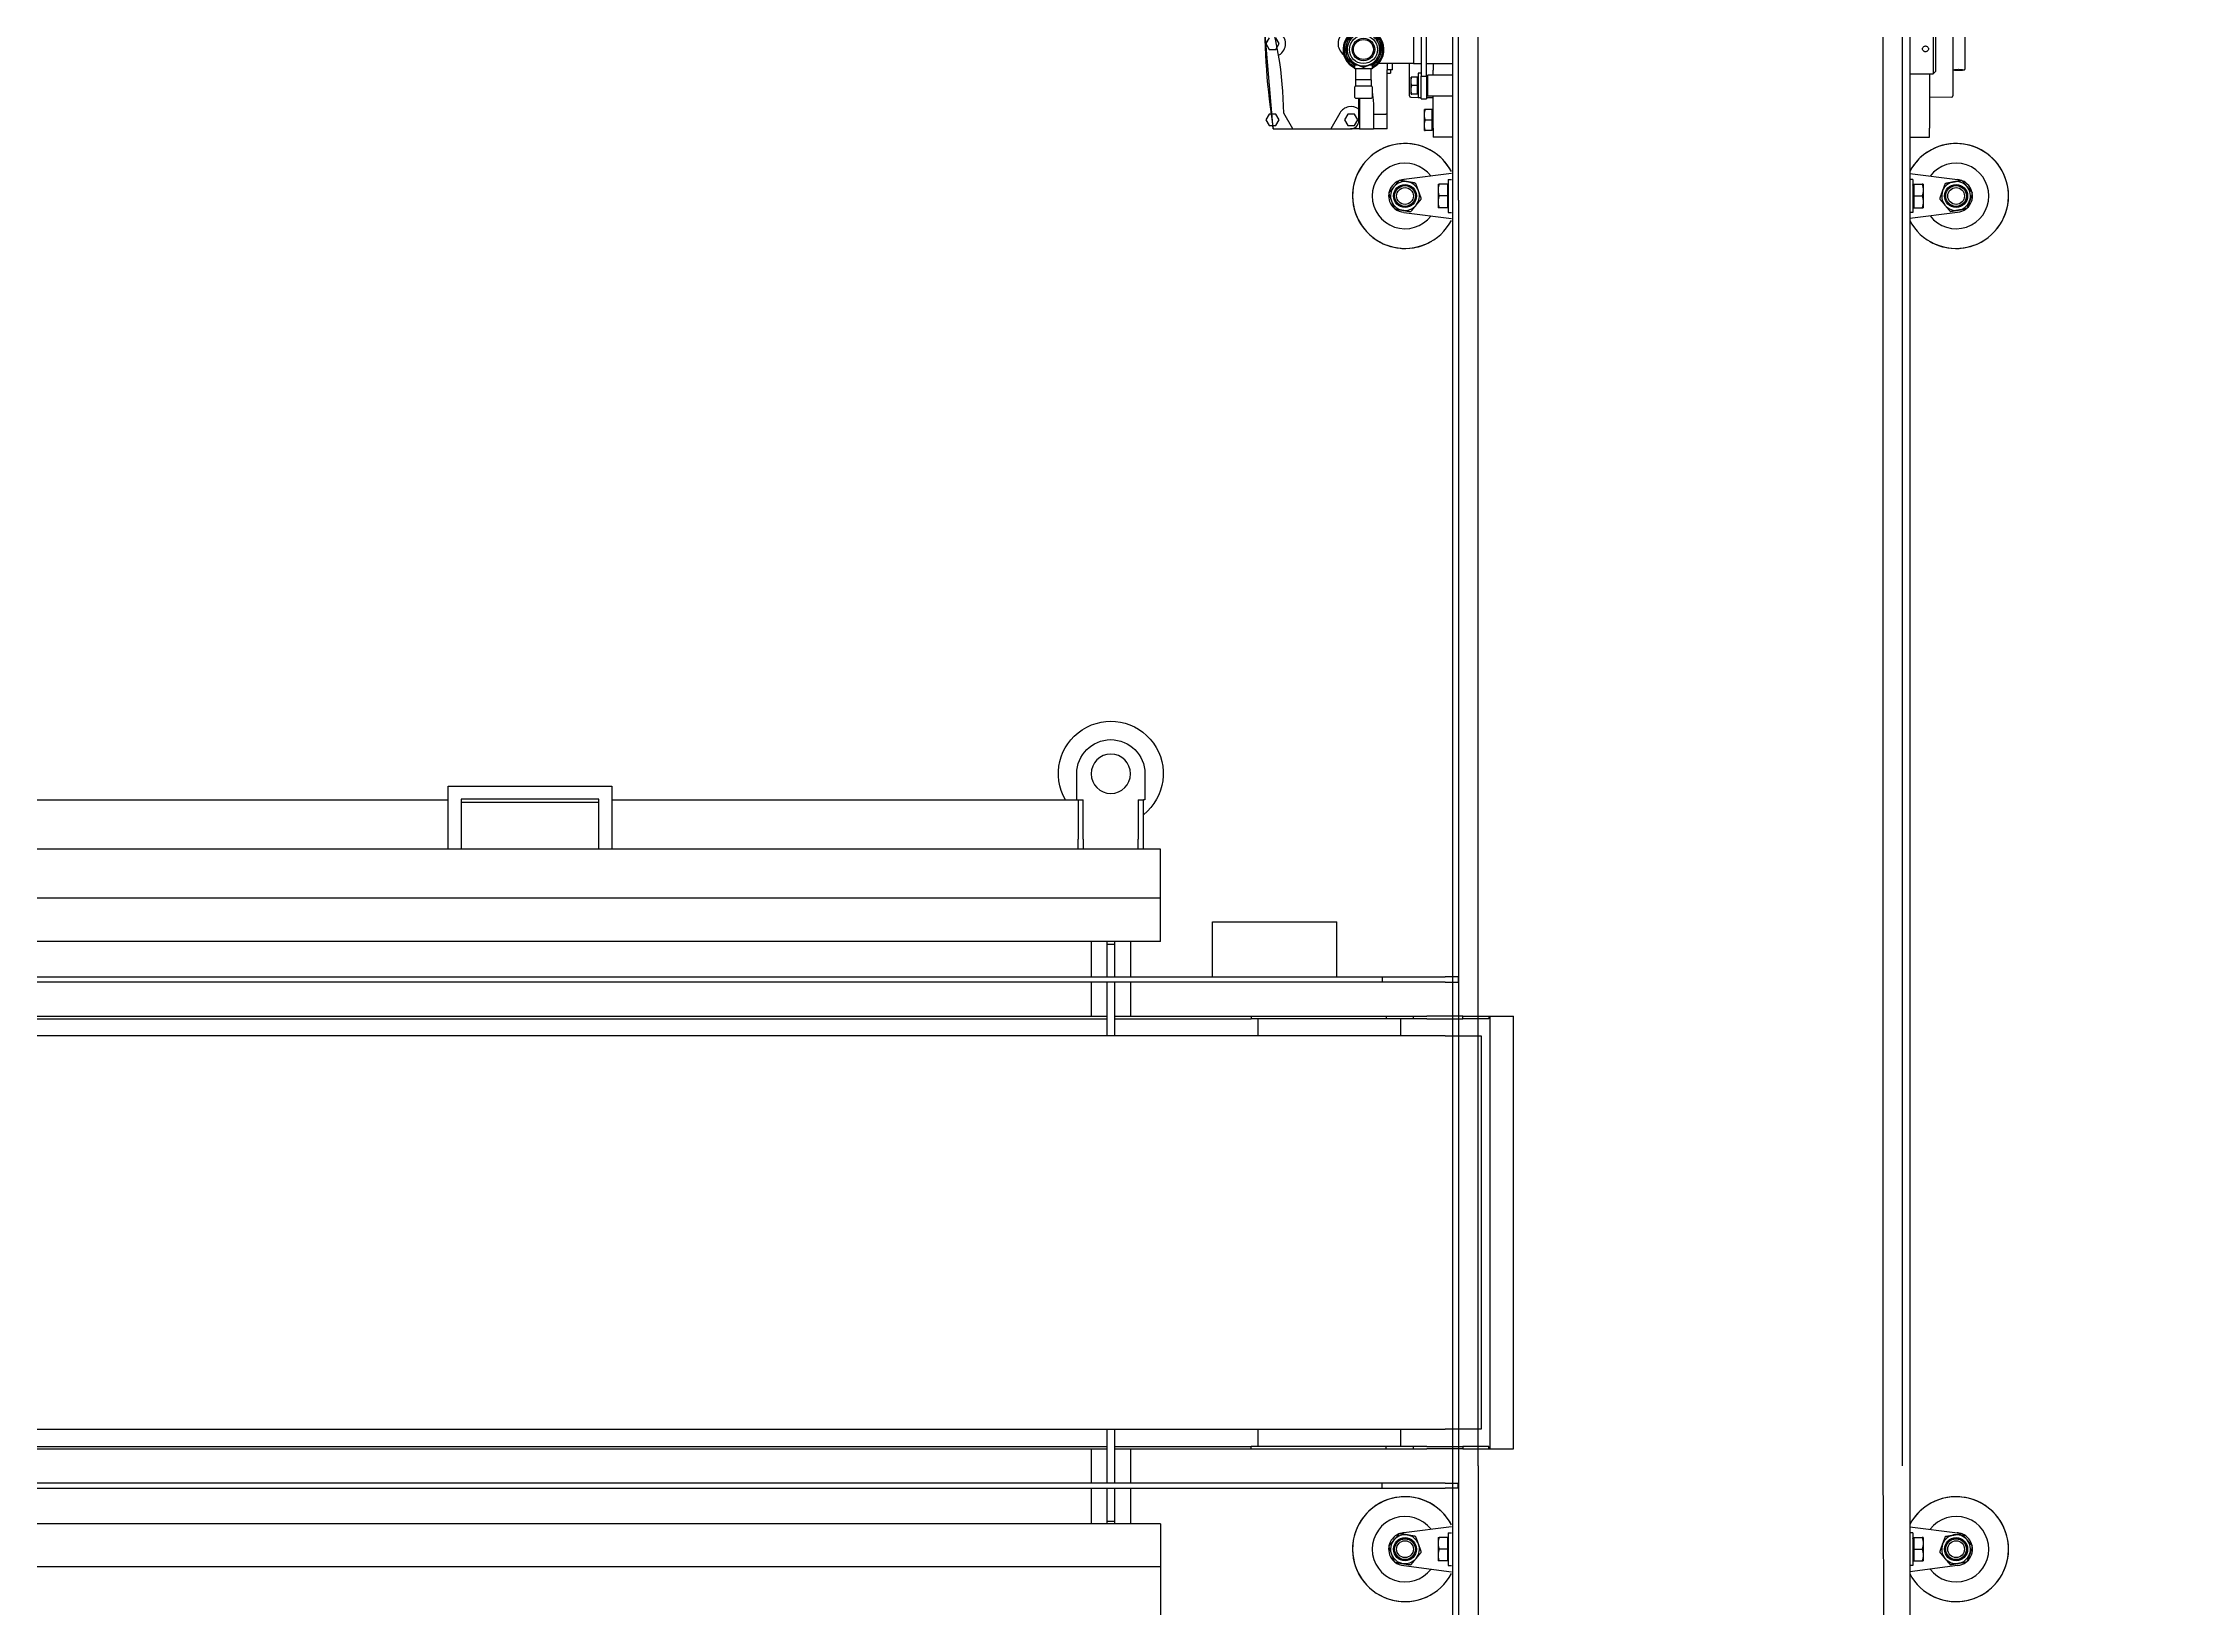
# Model space of a CAD drawing. Header units: inches. Extents: x -955375 to 106222, y -96450 to 64845.
# Drawn here: x 13323 to 14966, y 25274 to 26468 of the extents above; entities that cross this region are included whole.
import ezdxf

# ---------------------------------------------------------------- set-up
doc = ezdxf.new("R2010")
doc.units = ezdxf.units.IN
doc.header["$MEASUREMENT"] = 0
doc.linetypes.add('CONTINUA', pattern=[0])
doc.linetypes.add('SLD-Continua', pattern=[0])
doc.layers.add('ACHUTECH', color=24, linetype='Continuous', lineweight=18)
for name, color, linetype in [('DIBUJO', 2, 'Continuous'), ('SP-EQUIPO_NUEVO', 144, 'SLD-Continua'), ('SP-TRANSPORTADOR_NUEVO', 102, 'SLD-Continua')]:
    doc.layers.add(name, color=color, linetype=linetype)
doc.styles.get("Standard").update_dxf_attribs({"font": 'isocp2.shx'})
doc.dimstyles.new('SUPERPEQUEÑA', dxfattribs={"dimtxt": 0.1, "dimasz": 0.05, "dimexe": 0.1, "dimexo": 0.15, "dimgap": 0.05, "dimtad": 1, "dimzin": 0, "dimdsep": 46, "dimtxsty": 'Standard', "dimblk1": 'CRUZZ', "dimblk2": 'CRUZZ', "dimsah": 1, "dimcen": 0.03, "dimse1": 1, "dimse2": 1, "dimclrd": 109, "dimclre": 4, "dimclrt": 173, "dimadec": 0, "dimazin": 0, "dimtfac": 1, "dimtix": 1, "dimtmove": 1, "dimatfit": 3, "dimldrblk": 'CRUZZ', "dimfxl": 1, "dimtolj": 1, "dimtzin": 0, "dimlwd": -1, "dimarcsym": 0})

# ---------------------------------------------------------------- blocks, each defined once
blk = doc.blocks.new('CRUZ')
at = {"layer": 'DIBUJO', "color": 7, "lineweight": -3}
for p, q in [((-0.2, 0), (0.2, 0)), ((0, 0.2), (0, -0.2))]:
    blk.add_line(p, q, dxfattribs=at)
at = {"layer": 'DIBUJO', "color": 7, "lineweight": -3, "const_width": 0.05}
blk.add_lwpolyline([(0, 0, 1), (0, 0, 1)], format="xyb", close=True, dxfattribs=at)
blk = doc.blocks.new('CRUZZ')
at = {"layer": 'DIBUJO', "color": 3, "xscale": 10, "yscale": 10, "zscale": 10}
blk.add_blockref('CRUZ', (0, 0), dxfattribs=at)
blk = doc.blocks.new('*D185')
at = {"layer": 'ACHUTECH', "color": 7, "ltscale": 500, "transparency": 16777216}
blk.add_line((5118.7, 54499.2), (5118.7, 25409.9), dxfattribs=at)
at = {"layer": 'Defpoints', "color": 0, "linetype": 'CONTINUA', "ltscale": 500, "transparency": 16777216}
for p in [(26169.2, 54499.2), (5118.7, 25409.9), (6592.2, 25409.9)]:
    blk.add_point(p, dxfattribs=at)
at = {"layer": 'ACHUTECH', "color": 7, "linetype": 'CONTINUA', "ltscale": 500, "transparency": 16777216, "xscale": 0.05, "yscale": 0.05, "zscale": 0.05}
for p, rotation in [((5118.7, 54499.2), 90), ((5118.7, 25409.9), 270)]:
    blk.add_blockref('CRUZZ', p, dxfattribs=dict(at, rotation=rotation))
at = {"layer": 'ACHUTECH', "color": 7, "linetype": 'CONTINUA', "lineweight": 13, "ltscale": 500, "transparency": 16777216, "insert": (5118.6, 39954.5), "char_height": 0.15, "attachment_point": 5, "rotation": 90}
blk.add_mtext('\\A1;29089.32', dxfattribs=at)
blk = doc.blocks.new('*D201')
at = {"layer": 'ACHUTECH', "color": 7, "ltscale": 500, "transparency": 16777216}
blk.add_line((4340.1, 59153), (4340.1, 15437.3), dxfattribs=at)
at = {"layer": 'Defpoints', "color": 0, "linetype": 'CONTINUA', "ltscale": 500, "transparency": 16777216}
for p in [(21639.1, 59153.1), (4340.1, 15437.3), (6285.4, 15437.3)]:
    blk.add_point(p, dxfattribs=at)
at = {"layer": 'ACHUTECH', "color": 7, "linetype": 'CONTINUA', "ltscale": 500, "transparency": 16777216, "xscale": 0.05, "yscale": 0.05, "zscale": 0.05}
for p, rotation in [((4340.1, 59153.1), 90), ((4340.1, 15437.3), 270)]:
    blk.add_blockref('CRUZZ', p, dxfattribs=dict(at, rotation=rotation))
at = {"layer": 'ACHUTECH', "color": 7, "linetype": 'CONTINUA', "lineweight": 13, "ltscale": 500, "transparency": 16777216, "insert": (4340, 37295.2), "char_height": 0.15, "attachment_point": 5, "rotation": 90}
blk.add_mtext('\\A1;43715.81', dxfattribs=at)
blk = doc.blocks.new('yt-88')
for p, q in [((117031.2, 26345.5, -75), (117115.4, 26352.5, -75)), ((117038.2, 26351, -75), (117033.8, 26348.5, -75)), ((117042.5, 26348.5, -75), (117038.2, 26351, -75)), ((117096.2, 26351, -75), (117091.8, 26348.5, -75)), ((117100.5, 26348.5, -75), (117096.2, 26351, -75)), ((117031.2, 26345.5, -75), (117031.2, 26330.4, -75)), ((117031.2, 26330.4, -75), (117043.2, 26337.3, -75)), ((117033.8, 26348.5, -75), (117033.8, 26343.4, -75)), ((117033.8, 26343.4, -75), (117038.2, 26340.9, -75)), ((117038.2, 26340.9, -75), (117042.5, 26343.4, -75)), ((117042.5, 26343.4, -75), (117042.5, 26348.5, -75)), ((117091.8, 26348.5, -75), (117091.8, 26343.4, -75)), ((117091.8, 26343.4, -75), (117096.2, 26340.9, -75)), ((117096.2, 26340.9, -75), (117100.5, 26343.4, -75)), ((117031.2, 26330.4, -75), (117031.2, 26301.5, -75)), ((117043.2, 26294.6, -75), (117031.2, 26301.5, -75)), ((117031.2, 26301.5, -75), (117031.2, 26286.5, -75)), ((117031.2, 26279.5, -75), (117031.2, 26286.5, -75)), ((117038.2, 26291, -75), (117033.8, 26288.5, -75)), ((117033.8, 26288.5, -75), (117033.8, 26283.4, -75)), ((117033.8, 26283.4, -75), (117038.2, 26280.9, -75)), ((117042.5, 26288.5, -75), (117038.2, 26291, -75)), ((117038.2, 26280.9, -75), (117042.5, 26283.4, -75)), ((117042.5, 26283.4, -75), (117042.5, 26288.5, -75)), ((117054.6, 26279.5, -75), (117031.2, 26279.5, -75)), ((117031.2, 26279.5, -75), (117031.2, 26269, -75)), ((117048.7, 26269, -75), (117031.2, 26269, -75)), ((117031.2, 26258.5, -75), (117031.2, 26269, -75)), ((117037.7, 26280, -75), (117046.2, 26280, -75)), ((117046.2, 26280, -75), (117054.6, 26280, -75)), ((117054.6, 26282.6, -75), (117054.6, 26270.5, -75)), ((117055.2, 26283.2, -75), (117057.2, 26283.2, -75)), ((117057.2, 26269.9, -75), (117055.2, 26269.9, -75)), ((117057.2, 26283.2, -75), (117063.3, 26283.2, -75)), ((117063.3, 26269.9, -75), (117057.2, 26269.9, -75)), ((117063.9, 26282.6, -75), (117063.9, 26270.5, -75)), ((117063.9, 26282.3, -75), (117068.5, 26282.3, -75)), ((117068.5, 26270.8, -75), (117063.9, 26270.8, -75)), ((117068.5, 26270.8, -75), (117068.5, 26282.3, -75)), ((117068.5, 26282.3, -75), (117076.9, 26282.3, -75)), ((117068.5, 26270.8, -75), (117076.9, 26270.8, -75)), ((117076.9, 26269.9, -75), (117076.9, 26283.2, -75)), ((117076.9, 26283.2, -75), (117079.9, 26283.2, -75)), ((117079.9, 26269.9, -75), (117076.9, 26269.9, -75)), ((117079.9, 26280.5, -75), (117079.9, 26283.2, -75)), ((117079.9, 26283.2, -75), (117081, 26283.2, -75)), ((117079.9, 26269.9, -75), (117079.9, 26272.6, -75)), ((117081, 26269.9, -75), (117079.9, 26269.9, -75)), ((117031.2, 26258.5, -75), (117042.3, 26258.5, -75)), ((117042.3, 26258.5, -75), (117076.2, 26258.5, -75)), ((117073.7, 26258.5, -75), (117073.7, 26256, -75)), ((117076.2, 26256, -75), (117073.7, 26256, -75)), ((117076.2, 26254.5, -75), (117076.2, 26258.5, -75)), ((117081, 26258.5, -75), (117076.2, 26258.5, -75)), ((117076.2, 26254.5, -75), (117081, 26254.5, -75)), ((117081, 26238.5, -75), (117081, 26265.2, -75)), ((115935.4, 26245.8, -75), (115930.7, 26209.5, -75)), ((115965, 26209.5, -75), (115960.3, 26245.8, -75)), ((116967.5, 26245.8, -75), (116962.8, 26209.5, -75)), ((116997.2, 26209.5, -75), (116992.5, 26245.8, -75)), ((117073.6, 26234.8, -75), (117054.8, 26234.8, -75)), ((117054.8, 26232.5, -75), (117054.8, 26234.8, -75)), ((117055.3, 26240.5, -75), (117055.2, 26234.8, -75)), ((117056.3, 26241.5, -75), (117081, 26241.5, -75)), ((117057.7, 26240.3, -75), (117060.9, 26240.3, -75)), ((117057.7, 26235.4, -75), (117057.7, 26239.7, -75)), ((117057.7, 26235.4, -75), (117064.2, 26235.4, -75)), ((117058.4, 26235.4, -75), (117058.4, 26234.8, -75)), ((117060.9, 26240.3, -75), (117067.4, 26240.3, -75)), ((117064.2, 26235.4, -75), (117064.2, 26239.7, -75)), ((117064.2, 26235.4, -75), (117070.7, 26235.4, -75)), ((117067.4, 26240.3, -75), (117070.7, 26240.3, -75)), ((117070, 26235.4, -75), (117070, 26234.8, -75)), ((117070.7, 26235.4, -75), (117070.7, 26239.7, -75)), ((117073.6, 26232.5, -75), (117073.6, 26234.8, -75)), ((117102.4, 26238.5, -75), (117081, 26238.5, -75)), ((117081, 26238.5, -75), (117081, 26232.5, -75)), ((115943.4, 26219.7, -75), (115938.9, 26219.7, -75)), ((115938.9, 26212.5, -75), (115938.9, 26218.9, -75)), ((115952.4, 26219.7, -75), (115943.4, 26219.7, -75)), ((115947.9, 26212.5, -75), (115947.9, 26218.9, -75)), ((115956.9, 26219.7, -75), (115952.4, 26219.7, -75)), ((115956.9, 26212.5, -75), (115956.9, 26218.9, -75)), ((116975.5, 26219.7, -75), (116971, 26219.7, -75)), ((116971, 26212.5, -75), (116971, 26218.9, -75)), ((116984.5, 26219.7, -75), (116975.5, 26219.7, -75)), ((116980, 26212.5, -75), (116980, 26218.9, -75)), ((116989, 26219.7, -75), (116984.5, 26219.7, -75)), ((116989, 26212.5, -75), (116989, 26218.9, -75)), ((117031.6, 26223.5, -75), (117024.9, 26223.5, -75)), ((117024.9, 26208.5, -75), (117024.9, 26223.5, -75)), ((117029.9, 26230.1, -75), (117033.9, 26230.1, -75)), ((117029.9, 26224.1, -75), (117029.9, 26229.4, -75)), ((117029.9, 26224.1, -75), (117037.9, 26224.1, -75)), ((117030.6, 26224.1, -75), (117030.6, 26223.5, -75)), ((117031.6, 26223.5, -75), (117056.2, 26223.5, -75)), ((117033.9, 26230.1, -75), (117041.9, 26230.1, -75)), ((117037.9, 26224.1, -75), (117037.9, 26229.4, -75)), ((117037.9, 26224.1, -75), (117045.9, 26224.1, -75)), ((117041.9, 26230.1, -75), (117045.9, 26230.1, -75)), ((117045.2, 26224.1, -75), (117045.2, 26223.5, -75)), ((117045.9, 26224.1, -75), (117045.9, 26229.4, -75)), ((117054.2, 26232.5, -75), (117071.4, 26232.5, -75)), ((117054.2, 26232.5, -75), (117054.2, 26228.5, -75)), ((117071.4, 26228.5, -75), (117054.2, 26228.5, -75)), ((117055.1, 26228.5, -75), (117055, 26223.5, -75)), ((117057.2, 26228.5, -75), (117056.2, 26227.5, -75)), ((117056.2, 26227.5, -75), (117072.1, 26227.5, -75)), ((117056.2, 26208.5, -75), (117056.2, 26227.5, -75)), ((117071.1, 26228.5, -75), (117072.1, 26227.5, -75)), ((117071.4, 26232.5, -75), (117071.4, 26228.5, -75)), ((117112.5, 26232.5, -75), (117071.4, 26232.5, -75)), ((117071.4, 26228.5, -75), (117112.5, 26228.5, -75)), ((117072.1, 26208.5, -75), (117072.1, 26227.5, -75)), ((117072.1, 26223.5, -75), (117075.9, 26223.5, -75)), ((117081, 26223.5, -75), (117075.9, 26223.5, -75)), ((117081, 26228.5, -75), (117081, 26208.5, -75)), ((115864.8, 26208.5, -75), (117179.9, 26208.5, -75)), ((116976.9, 26204, -75), (115874.8, 26204, -75)), ((115960.4, 26211.9, -75), (115935.4, 26211.9, -75)), ((115935.4, 26211.9, -75), (115935.4, 26209.5, -75)), ((115947.9, 26212.5, -75), (115938.9, 26212.5, -75)), ((115939.6, 26212.5, -75), (115939.6, 26211.9, -75)), ((115956.9, 26212.5, -75), (115947.9, 26212.5, -75)), ((115956.2, 26212.5, -75), (115956.2, 26211.9, -75)), ((115960.4, 26211.9, -75), (115960.4, 26209.5, -75)), ((116992.5, 26211.9, -75), (116967.5, 26211.9, -75)), ((116967.5, 26211.9, -75), (116967.5, 26209.5, -75)), ((116980, 26212.5, -75), (116971, 26212.5, -75)), ((116971.7, 26212.5, -75), (116971.7, 26211.9, -75)), ((116976.9, 26204, -75), (117234.5, 26204, -75)), ((116989, 26212.5, -75), (116980, 26212.5, -75)), ((116988.3, 26212.5, -75), (116988.3, 26211.9, -75)), ((116992.5, 26211.9, -75), (116992.5, 26209.5, -75)), ((116011.6, 26189, -75), (115812.3, 26189, -75)), ((116011.6, 26189, -75), (117234.5, 26189, -75)), ((116013.3, 25880.5, -75), (115811.5, 25879.5, -75)), ((117234.5, 25880.5, -75), (116011.6, 25880.5, -75)), ((117179.9, 25860, -75), (115864.8, 25860, -75)), ((115935.4, 25823.6, -75), (115930.7, 25860, -75)), ((115935.4, 25857.5, -75), (115935.4, 25860, -75)), ((115960.4, 25857.5, -75), (115935.4, 25857.5, -75)), ((115938.9, 25856.9, -75), (115938.9, 25850.5, -75)), ((115947.9, 25856.9, -75), (115938.9, 25856.9, -75)), ((115939.6, 25856.9, -75), (115939.6, 25857.5, -75)), ((115947.9, 25856.9, -75), (115947.9, 25850.5, -75)), ((115956.9, 25856.9, -75), (115947.9, 25856.9, -75)), ((115956.2, 25856.9, -75), (115956.2, 25857.5, -75)), ((115956.9, 25856.9, -75), (115956.9, 25850.5, -75)), ((115965, 25860, -75), (115960.3, 25823.6, -75)), ((115960.4, 25857.5, -75), (115960.4, 25860, -75)), ((116011.6, 25865.5, -75), (116976.9, 25865.5, -75)), ((116967.5, 25823.6, -75), (116962.8, 25860, -75)), ((116967.5, 25857.5, -75), (116967.5, 25860, -75)), ((116992.5, 25857.5, -75), (116967.5, 25857.5, -75)), ((116971, 25856.9, -75), (116971, 25850.5, -75)), ((116980, 25856.9, -75), (116971, 25856.9, -75)), ((116971.7, 25856.9, -75), (116971.7, 25857.5, -75)), ((116976.9, 25865.5, -75), (117234.5, 25865.5, -75)), ((116980, 25856.9, -75), (116980, 25850.5, -75)), ((116989, 25856.9, -75), (116980, 25856.9, -75)), ((116988.3, 25856.9, -75), (116988.3, 25857.5, -75)), ((116989, 25856.9, -75), (116989, 25850.5, -75)), ((116992.5, 25857.5, -75), (116992.5, 25860, -75)), ((116997.2, 25860, -75), (116992.5, 25823.6, -75)), ((117024.9, 25860, -75), (117024.9, 25845, -75)), ((117073.1, 25860, -75), (117073.1, 25842, -75)), ((115943.4, 25849.7, -75), (115938.9, 25849.7, -75)), ((115952.4, 25849.7, -75), (115943.4, 25849.7, -75)), ((115956.9, 25849.7, -75), (115952.4, 25849.7, -75)), ((116975.5, 25849.7, -75), (116971, 25849.7, -75)), ((116984.5, 25849.7, -75), (116975.5, 25849.7, -75)), ((116989, 25849.7, -75), (116984.5, 25849.7, -75)), ((117024.9, 25845, -75), (117031.6, 25845, -75)), ((117073.1, 25845, -75), (117031.6, 25845, -75)), ((117055.3, 25827.9, -75), (117055, 25845, -75)), ((117111.2, 25842, -75), (117073.1, 25842, -75)), ((117075.1, 25840, -75), (117073.1, 25842, -75)), ((117075.1, 25840, -75), (117109.2, 25840, -75)), ((117136, 25827, -75), (117056.3, 25827, -75)), ((117075.9, 25825.8, -75), (117075.9, 25819.8, -75)), ((117076.3, 25825.8, -75), (117075.9, 25825.8, -75)), ((117076.3, 25827, -75), (117076.3, 25825.8, -75)), ((117076.3, 25819.8, -75), (117075.9, 25819.8, -75)), ((117076.3, 25819.8, -75), (117076.3, 25818.1, -75)), ((117115.7, 25817.8, -75), (117076.6, 25817.8, -75))]:
    blk.add_line(p, q)
for centre, radius in [((117091.7, 26276.6, -75), 10.7), ((117091.7, 26276.6, -75), 8.57), ((117091.7, 26276.6, -75), 7.62), ((115947.9, 26244.9, -75), 8.8), ((115947.9, 26244.9, -75), 8), ((115947.9, 26244.9, -75), 7.9), ((115947.9, 26244.9, -75), 6.4), ((116980, 26244.9, -75), 8.8), ((116980, 26244.9, -75), 8), ((116980, 26244.9, -75), 7.9), ((116980, 26244.9, -75), 6.4), ((115947.9, 25824.6, -75), 8.8), ((115947.9, 25824.6, -75), 8), ((115947.9, 25824.6, -75), 7.9), ((115947.9, 25824.6, -75), 6.4), ((116980, 25824.6, -75), 8.8), ((116980, 25824.6, -75), 8), ((116980, 25824.6, -75), 7.9), ((116980, 25824.6, -75), 6.4)]:
    blk.add_circle(centre, radius)
for centre, radius, start, end in [((117115.3, 25807.6, -75), 544.4, 89.304, 98.89), ((117038.9, 26629.7, -75), 292.4, 270.8373, 288.2396), ((117096.2, 26346, -75), 10, 210, 330), ((115947.9, 26244.9, -75), 40, 297.7482, 242.2512), ((115947.9, 26244.9, -75), 40, 297.7482, 210.6635), ((116980, 26244.9, -75), 40, 297.7482, 242.2512), ((116980, 26244.9, -75), 40, 297.7482, 210.6635), ((117037.7, 26286.5, -75), 6.5, 180, 270), ((117038.2, 26286, -75), 10, 323.1301, 60), ((117091.7, 26276.6, -75), 15.6, 205.1318, 154.8682), ((117091.7, 26276.6, -75), 14.8, 206.5549, 153.4451), ((117091.7, 26276.6, -75), 13.7, 208.9013, 151.0987), ((117091.7, 26276.6, -75), 12.4, 112.5, 157.5), ((117091.7, 26276.6, -75), 12.4, 67.5, 112.5), ((117096.2, 26286, -75), 10, 30, 145.1902), ((117091.7, 26276.6, -75), 12.4, 22.5, 67.5), ((115947.9, 26244.9, -75), 25, 307.3402, 232.6598), ((116980, 26244.9, -75), 25, 307.3402, 232.6598), ((117055.2, 26282.6, -75), 0.53, 90, 180), ((117055.2, 26270.5, -75), 0.53, 180, 270), ((117063.3, 26282.6, -75), 0.53, 0, 90), ((117063.3, 26270.5, -75), 0.53, 270, 0), ((117091.7, 26276.6, -75), 12.4, 157.5, 202.5), ((117091.7, 26276.6, -75), 12.4, 202.5, 247.5), ((117091.7, 26276.6, -75), 12.4, 292.5, 337.5), ((115947.9, 26244.9, -75), 12.5, 141.9033, 175.7922), ((115947.9, 26244.9, -75), 11, 110.261, 170.261), ((115947.9, 26244.9, -75), 12.5, 138.6186, 141.9033), ((115947.9, 26244.9, -75), 12.5, 81.9033, 138.6186), ((115947.9, 26244.9, -75), 11, 50.261, 110.261), ((115947.9, 26244.9, -75), 12.5, 78.6186, 81.9033), ((115947.9, 26244.9, -75), 12.5, 21.9033, 78.6186), ((115947.9, 26244.9, -75), 11, 350.261, 50.261), ((116980, 26244.9, -75), 12.5, 141.9033, 175.7922), ((116980, 26244.9, -75), 11, 110.261, 170.261), ((116980, 26244.9, -75), 12.5, 138.6186, 141.9033), ((116980, 26244.9, -75), 12.5, 81.9033, 138.6186), ((116980, 26244.9, -75), 11, 50.261, 110.261), ((116980, 26244.9, -75), 12.5, 78.6186, 81.9033), ((116980, 26244.9, -75), 12.5, 21.9033, 78.6186), ((116980, 26244.9, -75), 11, 350.261, 50.261), ((117091.7, 26276.6, -75), 12.4, 247.5, 292.5), ((115947.9, 26244.9, -75), 12.5, 198.6186, 201.9033), ((115947.9, 26244.9, -75), 11, 170.261, 230.261), ((115947.9, 26244.9, -75), 11, 230.261, 290.261), ((115947.9, 26244.9, -75), 11, 290.261, 350.261), ((115947.9, 26244.9, -75), 12.5, 318.6186, 321.9033), ((115947.9, 26244.9, -75), 12.5, 18.6186, 21.9033), ((115947.9, 26244.9, -75), 12.5, 4.2288, 18.6186), ((116980, 26244.9, -75), 12.5, 198.6186, 201.9033), ((116980, 26244.9, -75), 11, 170.261, 230.261), ((116980, 26244.9, -75), 11, 230.261, 290.261), ((116980, 26244.9, -75), 11, 290.261, 350.261), ((116980, 26244.9, -75), 12.5, 318.6186, 321.9033), ((116980, 26244.9, -75), 12.5, 18.6186, 21.9033), ((116980, 26244.9, -75), 12.5, 4.2288, 18.6186), ((117056.3, 26240.5, -75), 1, 90, 179), ((115947.9, 26244.9, -75), 12.5, 258.6186, 261.9033), ((116980, 26244.9, -75), 12.5, 258.6186, 261.9033), ((115947.9, 26194.9, -75), 19.1, 115.8293, 116.4896), ((115947.9, 26194.9, -75), 19, 63.5098, 64.1701), ((116980, 26194.9, -75), 19.1, 115.8293, 116.4896), ((116980, 26194.9, -75), 19, 63.5098, 64.1701), ((115947.9, 25824.6, -75), 40, 117.7485, 62.2515), ((115947.9, 25824.6, -75), 40, 149.3362, 62.2515), ((115947.9, 25874.6, -75), 19.1, 243.5101, 244.1704), ((115947.9, 25874.6, -75), 19, 295.8296, 296.4899), ((116980, 25824.6, -75), 40, 117.7485, 62.2515), ((116980, 25824.6, -75), 40, 149.3362, 62.2515), ((116980, 25874.6, -75), 19.1, 243.5101, 244.1704), ((116980, 25874.6, -75), 19, 295.8296, 296.4899), ((115947.9, 25824.6, -75), 25, 127.3398, 52.6595), ((116980, 25824.6, -75), 25, 127.3398, 52.6595), ((115947.9, 25824.6, -75), 12.5, 184.2074, 218.0964), ((115947.9, 25824.6, -75), 12.5, 158.0964, 161.3811), ((115947.9, 25824.6, -75), 11, 129.7387, 189.7387), ((115947.9, 25824.6, -75), 11, 69.7387, 129.7387), ((115947.9, 25824.6, -75), 12.5, 98.0964, 101.3811), ((115947.9, 25824.6, -75), 11, 9.7387, 69.7387), ((115947.9, 25824.6, -75), 11, 309.7387, 9.7387), ((115947.9, 25824.6, -75), 12.5, 38.0964, 41.3811), ((115947.9, 25824.6, -75), 12.5, 341.3811, 355.7709), ((116980, 25824.6, -75), 12.5, 184.2074, 218.0964), ((116980, 25824.6, -75), 12.5, 158.0964, 161.3811), ((116980, 25824.6, -75), 11, 129.7387, 189.7387), ((116980, 25824.6, -75), 11, 69.7387, 129.7387), ((116980, 25824.6, -75), 12.5, 98.0964, 101.3811), ((116980, 25824.6, -75), 11, 9.7387, 69.7387), ((116980, 25824.6, -75), 11, 309.7387, 9.7387), ((116980, 25824.6, -75), 12.5, 38.0964, 41.3811), ((116980, 25824.6, -75), 12.5, 341.3811, 355.7709), ((117056.3, 25828, -75), 1, 181, 270), ((115947.9, 25824.6, -75), 11, 189.7387, 249.7387), ((115947.9, 25824.6, -75), 12.5, 218.0964, 221.3811), ((115947.9, 25824.6, -75), 12.5, 221.3811, 278.0964), ((115947.9, 25824.6, -75), 11, 249.7387, 309.7387), ((115947.9, 25824.6, -75), 12.5, 278.0964, 281.3811), ((115947.9, 25824.6, -75), 12.5, 281.3811, 338.0964), ((115947.9, 25824.6, -75), 12.5, 338.0964, 341.3811), ((116980, 25824.6, -75), 11, 189.7387, 249.7387), ((116980, 25824.6, -75), 12.5, 218.0964, 221.3811), ((116980, 25824.6, -75), 12.5, 221.3811, 278.0964), ((116980, 25824.6, -75), 11, 249.7387, 309.7387), ((116980, 25824.6, -75), 12.5, 278.0964, 281.3811), ((116980, 25824.6, -75), 12.5, 281.3811, 338.0964), ((116980, 25824.6, -75), 12.5, 338.0964, 341.3811), ((117076.6, 25818.1, -75), 0.3, 180, 270)]:
    blk.add_arc(centre, radius, start, end)
for points, weights in [([(117082.2, 26286.1, -75), (117081.1, 26283.6, -75), (117080.2, 26281.3, -75)], [1.07162109099, 1.0562990584, 1]), ([(117086.9, 26288, -75), (117084.6, 26287.1, -75), (117082.2, 26286.1, -75)], [1, 1.0562990584, 1.07162109099]), ([(117091.7, 26290, -75), (117089.2, 26289, -75), (117086.9, 26288, -75)], [1.07162109099, 1.0562990584, 1]), ([(117096.4, 26288, -75), (117094.2, 26289, -75), (117091.7, 26290, -75)], [1, 1.0562990584, 1.07162109099]), ([(117101.2, 26286.1, -75), (117098.7, 26287.1, -75), (117096.4, 26288, -75)], [1.07162109099, 1.0562990584, 1]), ([(117042.3, 26258.5, -75), (117042.2, 26263.7, -75), (117042.1, 26269, -75)], [1, 1.0000052878, 1.000008631]), ([(117080.2, 26281.3, -75), (117079.2, 26279, -75), (117078.2, 26276.6, -75)], [1, 1.0562990584, 1.07162109099]), ([(117078.2, 26276.6, -75), (117079.2, 26274.1, -75), (117080.2, 26271.8, -75)], [1.07162109099, 1.0562990584, 1]), ([(117080.2, 26271.8, -75), (117081.1, 26269.5, -75), (117082.2, 26267, -75)], [1, 1.0562990584, 1.07162109099]), ([(117082.2, 26267, -75), (117084.6, 26266, -75), (117086.9, 26265.1, -75)], [1.07162109099, 1.0562990584, 1]), ([(117096.4, 26265.1, -75), (117098.7, 26266, -75), (117101.2, 26267, -75)], [1, 1.0562990584, 1.07162109099]), ([(115938, 26252.6, -75), (115937.5, 26249.5, -75), (115937, 26246.7, -75)], [1, 1.03352881826, 1]), ([(115944.1, 26255.2, -75), (115941.4, 26254.2, -75), (115938.5, 26253.1, -75)], [1, 1.03352881826, 1]), ([(115949.6, 26257.2, -75), (115946.7, 26256.1, -75), (115944.1, 26255.2, -75)], [1, 1.03352881826, 1]), ([(115954.9, 26253.3, -75), (115952.8, 26255.1, -75), (115950.3, 26257.1, -75)], [1, 1.03352881826, 1]), ([(115959.5, 26249.5, -75), (115957, 26251.5, -75), (115954.9, 26253.3, -75)], [1, 1.03352881826, 1]), ([(116970.2, 26252.6, -75), (116969.6, 26249.5, -75), (116969.2, 26246.7, -75)], [1, 1.03352881826, 1]), ([(116976.2, 26255.2, -75), (116973.6, 26254.2, -75), (116970.6, 26253.1, -75)], [1, 1.03352881826, 1]), ([(116981.8, 26257.2, -75), (116978.8, 26256.1, -75), (116976.2, 26255.2, -75)], [1, 1.03352881826, 1]), ([(116987, 26253.3, -75), (116984.9, 26255.1, -75), (116982.5, 26257.1, -75)], [1, 1.03352881826, 1]), ([(116991.6, 26249.5, -75), (116989.2, 26251.5, -75), (116987, 26253.3, -75)], [1, 1.03352881826, 1]), ([(117086.9, 26265.1, -75), (117089.2, 26264.1, -75), (117091.7, 26263.1, -75)], [1, 1.0562990584, 1.07162109099]), ([(117091.7, 26263.1, -75), (117094.2, 26264.1, -75), (117096.4, 26265.1, -75)], [1.07162109099, 1.0562990584, 1]), ([(115937, 26246.7, -75), (115936.6, 26244, -75), (115936, 26240.9, -75)], [1, 1.03352881826, 1]), ([(115936.3, 26240.2, -75), (115938.7, 26238.2, -75), (115940.8, 26236.4, -75)], [1, 1.03352881826, 1]), ([(115940.8, 26236.4, -75), (115943, 26234.6, -75), (115945.4, 26232.6, -75)], [1, 1.03352881826, 1]), ([(115946.1, 26232.5, -75), (115949.1, 26233.6, -75), (115951.7, 26234.5, -75)], [1, 1.03352881826, 1]), ([(115951.7, 26234.5, -75), (115954.3, 26235.5, -75), (115957.2, 26236.6, -75)], [1, 1.03352881826, 1]), ([(115957.7, 26237.1, -75), (115958.2, 26240.3, -75), (115958.7, 26243, -75)], [1, 1.03352881826, 1]), ([(115958.7, 26243, -75), (115959.2, 26245.7, -75), (115959.7, 26248.8, -75)], [1, 1.03352881826, 1]), ([(116969.2, 26246.7, -75), (116968.7, 26244, -75), (116968.1, 26240.9, -75)], [1, 1.03352881826, 1]), ([(116968.4, 26240.2, -75), (116970.8, 26238.2, -75), (116973, 26236.4, -75)], [1, 1.03352881826, 1]), ([(116973, 26236.4, -75), (116975.1, 26234.6, -75), (116977.5, 26232.6, -75)], [1, 1.03352881826, 1]), ([(116978.2, 26232.5, -75), (116981.2, 26233.6, -75), (116983.8, 26234.5, -75)], [1, 1.03352881826, 1]), ([(116983.8, 26234.5, -75), (116986.4, 26235.5, -75), (116989.4, 26236.6, -75)], [1, 1.03352881826, 1]), ([(116989.8, 26237.1, -75), (116990.4, 26240.3, -75), (116990.8, 26243, -75)], [1, 1.03352881826, 1]), ([(116990.8, 26243, -75), (116991.3, 26245.7, -75), (116991.8, 26248.8, -75)], [1, 1.03352881826, 1]), ([(117057.7, 26240.3, -75), (117057.7, 26240.3, -75), (117057.7, 26239.7, -75)], [1, 1.0379548493, 1]), ([(117057.7, 26239.7, -75), (117059.4, 26240.3, -75), (117060.9, 26240.3, -75)], [1, 1.0379548493, 1]), ([(117060.9, 26240.3, -75), (117062.4, 26240.3, -75), (117064.2, 26239.7, -75)], [1, 1.0379548493, 1]), ([(117064.2, 26239.7, -75), (117065.9, 26240.3, -75), (117067.4, 26240.3, -75)], [1, 1.0379548493, 1]), ([(117067.4, 26240.3, -75), (117068.9, 26240.3, -75), (117070.7, 26239.7, -75)], [1, 1.0379548493, 1]), ([(117070.7, 26239.7, -75), (117070.7, 26240.3, -75), (117070.7, 26240.3, -75)], [1, 1.0379548493, 1]), ([(115943.4, 26219.7, -75), (115941.3, 26219.7, -75), (115938.9, 26218.9, -75)], [1, 1.0379548493, 1]), ([(115938.9, 26218.9, -75), (115938.9, 26219.7, -75), (115938.9, 26219.7, -75)], [1, 1.0379548493, 1]), ([(115947.9, 26218.9, -75), (115945.4, 26219.7, -75), (115943.4, 26219.7, -75)], [1, 1.0379548493, 1]), ([(115952.4, 26219.7, -75), (115950.3, 26219.7, -75), (115947.9, 26218.9, -75)], [1, 1.0379548493, 1]), ([(115956.9, 26218.9, -75), (115954.4, 26219.7, -75), (115952.4, 26219.7, -75)], [1, 1.0379548493, 1]), ([(115956.9, 26219.7, -75), (115956.9, 26219.7, -75), (115956.9, 26218.9, -75)], [1, 1.0379548493, 1]), ([(116975.5, 26219.7, -75), (116973.4, 26219.7, -75), (116971, 26218.9, -75)], [1, 1.0379548493, 1]), ([(116971, 26218.9, -75), (116971, 26219.7, -75), (116971, 26219.7, -75)], [1, 1.0379548493, 1]), ([(116980, 26218.9, -75), (116977.6, 26219.7, -75), (116975.5, 26219.7, -75)], [1, 1.0379548493, 1]), ([(116984.5, 26219.7, -75), (116982.4, 26219.7, -75), (116980, 26218.9, -75)], [1, 1.0379548493, 1]), ([(116989, 26218.9, -75), (116986.6, 26219.7, -75), (116984.5, 26219.7, -75)], [1, 1.0379548493, 1]), ([(116989, 26219.7, -75), (116989, 26219.7, -75), (116989, 26218.9, -75)], [1, 1.0379548493, 1]), ([(117029.9, 26230.1, -75), (117029.9, 26230.1, -75), (117029.9, 26229.4, -75)], [1, 1.0379548493, 1]), ([(117029.9, 26229.4, -75), (117032.1, 26230.1, -75), (117033.9, 26230.1, -75)], [1, 1.0379548493, 1]), ([(117033.9, 26230.1, -75), (117035.8, 26230.1, -75), (117037.9, 26229.4, -75)], [1, 1.0379548493, 1]), ([(117037.9, 26229.4, -75), (117040.1, 26230.1, -75), (117041.9, 26230.1, -75)], [1, 1.0379548493, 1]), ([(117041.9, 26230.1, -75), (117043.8, 26230.1, -75), (117045.9, 26229.4, -75)], [1, 1.0379548493, 1]), ([(117045.9, 26229.4, -75), (117045.9, 26230.1, -75), (117045.9, 26230.1, -75)], [1, 1.0379548493, 1]), ([(115943.4, 25849.7, -75), (115941.3, 25849.7, -75), (115938.9, 25850.5, -75)], [1, 1.0379548493, 1]), ([(115938.9, 25850.5, -75), (115938.9, 25849.7, -75), (115938.9, 25849.7, -75)], [1, 1.0379548493, 1]), ([(115947.9, 25850.5, -75), (115945.4, 25849.7, -75), (115943.4, 25849.7, -75)], [1, 1.0379548493, 1]), ([(115952.4, 25849.7, -75), (115950.3, 25849.7, -75), (115947.9, 25850.5, -75)], [1, 1.0379548493, 1]), ([(115956.9, 25850.5, -75), (115954.4, 25849.7, -75), (115952.4, 25849.7, -75)], [1, 1.0379548493, 1]), ([(115956.9, 25849.7, -75), (115956.9, 25849.7, -75), (115956.9, 25850.5, -75)], [1, 1.0379548493, 1]), ([(116975.5, 25849.7, -75), (116973.4, 25849.7, -75), (116971, 25850.5, -75)], [1, 1.0379548493, 1]), ([(116971, 25850.5, -75), (116971, 25849.7, -75), (116971, 25849.7, -75)], [1, 1.0379548493, 1]), ([(116980, 25850.5, -75), (116977.6, 25849.7, -75), (116975.5, 25849.7, -75)], [1, 1.0379548493, 1]), ([(116984.5, 25849.7, -75), (116982.4, 25849.7, -75), (116980, 25850.5, -75)], [1, 1.0379548493, 1]), ([(116989, 25850.5, -75), (116986.6, 25849.7, -75), (116984.5, 25849.7, -75)], [1, 1.0379548493, 1]), ([(116989, 25849.7, -75), (116989, 25849.7, -75), (116989, 25850.5, -75)], [1, 1.0379548493, 1]), ([(115937, 25822.7, -75), (115936.5, 25825.4, -75), (115936, 25828.5, -75)], [1, 1.03352881826, 1]), ([(115936.3, 25829.2, -75), (115938.7, 25831.2, -75), (115940.8, 25833, -75)], [1, 1.03352881826, 1]), ([(115940.8, 25833, -75), (115943, 25834.8, -75), (115945.4, 25836.8, -75)], [1, 1.03352881826, 1]), ([(115946.1, 25836.9, -75), (115949.1, 25835.8, -75), (115951.7, 25834.9, -75)], [1, 1.03352881826, 1]), ([(115951.7, 25834.9, -75), (115954.3, 25833.9, -75), (115957.2, 25832.8, -75)], [1, 1.03352881826, 1]), ([(115957.7, 25832.3, -75), (115958.2, 25829.2, -75), (115958.7, 25826.4, -75)], [1, 1.03352881826, 1]), ([(115958.7, 25826.4, -75), (115959.2, 25823.7, -75), (115959.7, 25820.6, -75)], [1, 1.03352881826, 1]), ([(116969.2, 25822.7, -75), (116968.7, 25825.4, -75), (116968.1, 25828.5, -75)], [1, 1.03352881826, 1]), ([(116968.4, 25829.2, -75), (116970.8, 25831.2, -75), (116973, 25833, -75)], [1, 1.03352881826, 1]), ([(116973, 25833, -75), (116975.1, 25834.8, -75), (116977.5, 25836.8, -75)], [1, 1.03352881826, 1]), ([(116978.2, 25836.9, -75), (116981.2, 25835.8, -75), (116983.8, 25834.9, -75)], [1, 1.03352881826, 1]), ([(116983.8, 25834.9, -75), (116986.4, 25833.9, -75), (116989.4, 25832.8, -75)], [1, 1.03352881826, 1]), ([(116989.8, 25832.3, -75), (116990.4, 25829.2, -75), (116990.8, 25826.4, -75)], [1, 1.03352881826, 1]), ([(116990.8, 25826.4, -75), (116991.3, 25823.7, -75), (116991.8, 25820.6, -75)], [1, 1.03352881826, 1]), ([(115938, 25816.8, -75), (115937.5, 25820, -75), (115937, 25822.7, -75)], [1, 1.03352881826, 1]), ([(115944.1, 25814.2, -75), (115941.4, 25815.2, -75), (115938.5, 25816.3, -75)], [1, 1.03352881826, 1]), ([(115949.6, 25812.2, -75), (115946.7, 25813.3, -75), (115944.1, 25814.2, -75)], [1, 1.03352881826, 1]), ([(115954.9, 25816.1, -75), (115952.8, 25814.3, -75), (115950.3, 25812.3, -75)], [1, 1.03352881826, 1]), ([(115959.5, 25819.9, -75), (115957, 25817.9, -75), (115954.9, 25816.1, -75)], [1, 1.03352881826, 1]), ([(116970.2, 25816.8, -75), (116969.6, 25820, -75), (116969.2, 25822.7, -75)], [1, 1.03352881826, 1]), ([(116976.2, 25814.2, -75), (116973.6, 25815.2, -75), (116970.6, 25816.3, -75)], [1, 1.03352881826, 1]), ([(116981.8, 25812.2, -75), (116978.8, 25813.3, -75), (116976.2, 25814.2, -75)], [1, 1.03352881826, 1]), ([(116987, 25816.1, -75), (116984.9, 25814.3, -75), (116982.5, 25812.3, -75)], [1, 1.03352881826, 1]), ([(116991.6, 25819.9, -75), (116989.2, 25817.9, -75), (116987, 25816.1, -75)], [1, 1.03352881826, 1])]:
    blk.add_rational_spline(points, weights, degree=2)
for points, knots in [([(117058.9, 26269.9, -75), (117057.4, 26269.7, -75), (117055.9, 26269.5, -75), (117053.4, 26269.2, -75), (117052.2, 26269.1, -75), (117050.3, 26269, -75), (117049.5, 26269, -75), (117048.7, 26269, -75)], [3.95526, 3.95526, 3.95526, 3.95526, 4.586592, 4.586592, 5.113242, 5.113242, 5.533621, 5.533621, 5.533621, 5.533621]), ([(117094.4, 25848, -75), (117094.4, 25848.2, -75), (117094.4, 25848.5, -75), (117094.1, 25849.1, -75), (117094, 25849.3, -75), (117093.6, 25849.7, -75), (117093.3, 25849.9, -75), (117092.8, 25850.1, -75), (117092.5, 25850.2, -75), (117091.9, 25850.2, -75), (117091.6, 25850.1, -75), (117091, 25849.9, -75), (117090.8, 25849.7, -75), (117090.4, 25849.3, -75), (117090.2, 25849.1, -75), (117090, 25848.5, -75), (117089.9, 25848.2, -75), (117089.9, 25847.7, -75), (117090, 25847.4, -75), (117090.2, 25846.8, -75), (117090.4, 25846.6, -75), (117090.8, 25846.2, -75), (117091, 25846, -75), (117091.6, 25845.8, -75), (117091.9, 25845.7, -75), (117092.5, 25845.7, -75), (117092.8, 25845.8, -75), (117093.3, 25846, -75), (117093.6, 25846.2, -75), (117094, 25846.6, -75), (117094.1, 25846.8, -75), (117094.4, 25847.4, -75), (117094.4, 25847.7, -75), (117094.4, 25848, -75)], [0, 0, 0, 0, 0.08484, 0.08484, 0.16968, 0.16968, 0.254519, 0.254519, 0.339358, 0.339358, 0.424198, 0.424198, 0.509037, 0.509037, 0.593877, 0.593877, 0.678717, 0.678717, 0.763556, 0.763556, 0.848396, 0.848396, 0.933236, 0.933236, 1.018075, 1.018075, 1.102914, 1.102914, 1.187753, 1.187753, 1.272593, 1.272593, 1.357433, 1.357433, 1.357433, 1.357433]), ([(117076.3, 25825.8, -75), (117076.3, 25825.7, -75), (117076.3, 25825.7, -75), (117076.4, 25825.4, -75), (117076.4, 25825.1, -75), (117076.5, 25824.6, -75), (117076.5, 25824.3, -75), (117076.6, 25823.5, -75), (117076.6, 25823.1, -75), (117076.6, 25822.8, -75)], [1.3583102, 1.3583102, 1.3583102, 1.3583102, 1.4715017, 1.4715017, 1.5846932, 1.5846932, 1.6978867, 1.6978867, 1.8110803, 1.8110803, 1.8110803, 1.8110803]), ([(117076.6, 25822.8, -75), (117076.6, 25822.4, -75), (117076.6, 25822, -75), (117076.5, 25821.2, -75), (117076.5, 25820.9, -75), (117076.4, 25820.4, -75), (117076.4, 25820.1, -75), (117076.3, 25819.8, -75), (117076.3, 25819.8, -75), (117076.3, 25819.8, -75)], [0, 0, 0, 0, 0.1131935, 0.1131935, 0.2263871, 0.2263871, 0.3395786, 0.3395786, 0.4527701, 0.4527701, 0.4527701, 0.4527701])]:
    blk.add_open_spline(points, degree=3, knots=knots)
blk.add_open_spline([(117064.7, 26270.8, -75), (117064.4, 26270.8, -75), (117064.1, 26270.7, -75), (117063.9, 26270.7, -75)], degree=3)
blk = doc.blocks.new('check W y acelerador')
at = {"layer": 'SP-EQUIPO_NUEVO'}
for p, q in [((104494.9, 28884.8), (104494.9, 28864.8)), ((104546.9, 28864.8), (104546.9, 28884.8)), ((104494.9, 28864.8), (104495.9, 28864.8)), ((104495.9, 28834.8), (104495.9, 28864.8)), ((104499.9, 28864.8), (104495.9, 28864.8)), ((104499.9, 28864.8), (104499.9, 28834.8)), ((104545.9, 28864.8), (104541.9, 28864.8)), ((104541.9, 28834.8), (104541.9, 28864.8)), ((104545.9, 28864.8), (104545.9, 28834.8)), ((104901.4, 28864.8), (104545.9, 28864.8)), ((105026.4, 28875.3), (104901.4, 28875.3)), ((104901.4, 28875.3), (104901.4, 28827.3)), ((104911.4, 28827.3), (104911.4, 28865.3)), ((104911.4, 28865.3), (105016.4, 28865.3)), ((105016.4, 28863.2), (104911.4, 28863.2)), ((105016.4, 28865.3), (105016.4, 28827.3)), ((105026.4, 28827.3), (105026.4, 28875.3)), ((105385.9, 28864.8), (105026.4, 28864.8)), ((104495.9, 28827.3), (104495.9, 28834.8)), ((104499.9, 28827.3), (104499.9, 28834.8)), ((104541.9, 28834.8), (104541.9, 28827.3)), ((104545.9, 28827.3), (104545.9, 28834.8)), ((104482.9, 28827.3), (105444.9, 28827.3)), ((104482.9, 28789.8), (104482.9, 28827.3)), ((104482.9, 28756.9), (104482.9, 28789.8)), ((104482.9, 28789.8), (105444.9, 28789.8)), ((104443.4, 28771.8), (104348.4, 28771.8)), ((104348.4, 28729.8), (104348.4, 28771.8)), ((104443.4, 28729.8), (104443.4, 28771.8)), ((104482.9, 28756.9), (105444.9, 28756.9)), ((104505.9, 28756.9), (104505.9, 28729.8)), ((104517.9, 28754.8), (104517.9, 28756.9)), ((104523.9, 28754.8), (104517.9, 28754.8)), ((104517.9, 28729.8), (104517.9, 28754.8)), ((104523.9, 28756.9), (104523.9, 28754.8)), ((104523.9, 28754.8), (104523.9, 28729.8)), ((104535.9, 28756.9), (104535.9, 28729.8)), ((104255.9, 28729.8), (104265.9, 28729.8)), ((104255.9, 28729.8), (104255.9, 28725.8)), ((104265.9, 28725.8), (104255.9, 28725.8)), ((104313.9, 28729.8), (104265.9, 28729.8)), ((104265.9, 28725.8), (104313.9, 28725.8)), ((105895.9, 28729.8), (104313.9, 28729.8)), ((104313.9, 28729.8), (104313.9, 28725.8)), ((104313.9, 28725.8), (105895.9, 28725.8)), ((104505.9, 28725.8), (104505.9, 28699.8)), ((104517.9, 28684.8), (104517.9, 28725.8)), ((104523.9, 28725.8), (104523.9, 28684.8)), ((104535.9, 28725.8), (104535.9, 28699.8)), ((104231.7, 28699.8), (104213.8, 28699.8)), ((104213.8, 28369.8), (104213.8, 28699.8)), ((104232.6, 28699.8), (104231.7, 28699.8)), ((104231.7, 28699.8), (104231.7, 28369.8)), ((104252.3, 28699.8), (104232.6, 28699.8)), ((104232.6, 28699.8), (104232.6, 28697.8)), ((104252.3, 28699.8), (104279.8, 28699.8)), ((104252.3, 28697.8), (104252.3, 28699.8)), ((104288.7, 28699.8), (104279.8, 28699.8)), ((104288.9, 28699.8), (104288.7, 28699.8)), ((104290, 28699.8), (104288.9, 28699.8)), ((104311, 28699.8), (104290, 28699.8)), ((104290, 28697.8), (104290, 28699.8)), ((104413.9, 28699.8), (104311, 28699.8)), ((104311, 28699.8), (104311, 28697.8)), ((104413.9, 28699.8), (104413.9, 28697.8)), ((104517.9, 28699.8), (104413.9, 28699.8)), ((105383.5, 28699.8), (104523.9, 28699.8)), ((104232.6, 28697.8), (104252.3, 28697.8)), ((104265.9, 28684.8), (104238.4, 28684.8)), ((104238.4, 28684.8), (104238.4, 28384.8)), ((104279.8, 28697.8), (104252.3, 28697.8)), ((104265.9, 28684.8), (106115.9, 28684.8)), ((104279.8, 28697.8), (104288.7, 28697.8)), ((104288.7, 28697.8), (104288.9, 28697.8)), ((104288.9, 28697.8), (104290, 28697.8)), ((104290, 28697.8), (104311, 28697.8)), ((104299.9, 28697.8), (104299.9, 28684.8)), ((104311, 28697.8), (104413.9, 28697.8)), ((104408.7, 28697.8), (104408.7, 28684.8)), ((104517.9, 28697.8), (104413.9, 28697.8)), ((105383.5, 28697.8), (104523.9, 28697.8)), ((104231.7, 28369.8), (104213.8, 28369.8)), ((104232.6, 28369.8), (104231.7, 28369.8)), ((104232.6, 28371.8), (104252.3, 28371.8)), ((104232.6, 28369.8), (104232.6, 28371.8)), ((104252.3, 28369.8), (104232.6, 28369.8)), ((104238.4, 28384.8), (104265.9, 28384.8)), ((104279.8, 28371.8), (104252.3, 28371.8)), ((104252.3, 28371.8), (104252.3, 28369.8)), ((104252.3, 28369.8), (104279.8, 28369.8)), ((106115.9, 28384.8), (104265.9, 28384.8)), ((104279.8, 28371.8), (104288.7, 28371.8)), ((104288.7, 28369.8), (104279.8, 28369.8)), ((104288.7, 28371.8), (104288.9, 28371.8)), ((104288.9, 28369.8), (104288.7, 28369.8)), ((104288.9, 28371.8), (104290, 28371.8)), ((104290, 28369.8), (104288.9, 28369.8)), ((104290, 28371.8), (104311, 28371.8)), ((104290, 28369.8), (104290, 28371.8)), ((104311, 28369.8), (104290, 28369.8)), ((104299.9, 28384.8), (104299.9, 28371.8)), ((104311, 28371.8), (104413.9, 28371.8)), ((104311, 28369.8), (104311, 28371.8)), ((104413.9, 28369.8), (104311, 28369.8)), ((104408.7, 28384.8), (104408.7, 28371.8)), ((104413.9, 28369.8), (104413.9, 28371.8)), ((104517.9, 28371.8), (104413.9, 28371.8)), ((104517.9, 28369.8), (104413.9, 28369.8)), ((104505.9, 28369.8), (104505.9, 28343.8)), ((104517.9, 28343.8), (104517.9, 28384.8)), ((104523.9, 28384.8), (104523.9, 28343.8)), ((105383.5, 28371.8), (104523.9, 28371.8)), ((105383.5, 28369.8), (104523.9, 28369.8)), ((104535.9, 28369.8), (104535.9, 28343.8)), ((104265.9, 28343.8), (104255.9, 28343.8)), ((104255.9, 28339.8), (104255.9, 28343.8)), ((104255.9, 28339.8), (104265.9, 28339.8)), ((104265.9, 28343.8), (104313.9, 28343.8)), ((104313.9, 28339.8), (104265.9, 28339.8)), ((104313.9, 28343.8), (105895.9, 28343.8)), ((104313.9, 28339.8), (104313.9, 28343.8)), ((105895.9, 28339.8), (104313.9, 28339.8)), ((104505.9, 28339.8), (104505.9, 28312.7)), ((104517.9, 28314.8), (104517.9, 28339.8)), ((104523.9, 28339.8), (104523.9, 28314.8)), ((104535.9, 28339.8), (104535.9, 28312.7)), ((104482.9, 28312.7), (105444.9, 28312.7)), ((104482.9, 28312.7), (104482.9, 28279.8)), ((104523.9, 28314.8), (104517.9, 28314.8)), ((104517.9, 28312.7), (104517.9, 28314.8)), ((104523.9, 28314.8), (104523.9, 28312.7)), ((104482.9, 28279.8), (105444.9, 28279.8)), ((104482.9, 28279.8), (104482.9, 28242.3))]:
    blk.add_line(p, q, dxfattribs=at)
blk.add_circle((104520.9, 28884.8), 15, dxfattribs=at)
for radius, start, end in [(40, 330, 231.3178), (26, 0, 180)]:
    blk.add_arc((104520.9, 28884.8), radius, start, end, dxfattribs=at)

msp = doc.modelspace()

# ---------------------------------------------------------------- block references
at = {"lineweight": 0, "xscale": -1}
msp.add_blockref('check W y acelerador', (118658.591, -2974.143), dxfattribs=at)
at = {"layer": 'SP-TRANSPORTADOR_NUEVO', "rotation": 90}
msp.add_blockref('yt-88', (40606.983, -90628.679, 75), dxfattribs=at)

# ---------------------------------------------------------------- dimensions: what is measured, and where the dimension line sits
at = {"layer": 'ACHUTECH', "color": 7, "linetype": 'CONTINUA', "lineweight": 13, "ltscale": 500}
for base, p1, p2, picture, middle in [((4340.116, 15437.278), (21639.15, 59153.085), (6285.39, 15437.278), '*D201', (4340.021, 37295.181)), ((5118.653, 25409.883), (26169.229, 54499.203), (6592.24, 25409.883), '*D185', (5118.558, 39954.543))]:
    dim = msp.add_linear_dim(base=base, p1=p1, p2=p2, angle=90, dimstyle='SUPERPEQUEÑA', override={"dimtxt": 0.15, "dimgap": 0.02, "dimclrd": 7, "dimclrt": 7, "dimfxl": 0.2}, dxfattribs=at)
    dim.commit()
    dim.dimension.update_dxf_attribs({"geometry": picture, "text_midpoint": middle})

doc.saveas('drawing.dxf')
